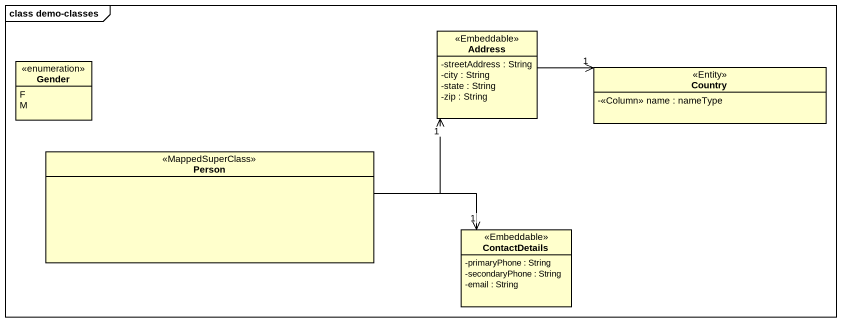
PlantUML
@startuml
mainframe class demo-classes
hide circle
hide empty members
skinparam classAttributeIconSize 0
class Address <<Embeddable>> {
  -streetAddress : String
  -city : String
  -state : String
  -zip : String
}
enum Gender {
  F
  M
}
class Country <<Entity>> {
  -<<Column>> name : nameType
}
class "Person" as Person_ <<MappedSuperClass>>
class ContactDetails <<Embeddable>> {
  -primaryPhone : String
  -secondaryPhone : String
  -email : String
}
Address -right-> "1" Country
Person_ -right-> "1" Address
Person_ -right-> "1" ContactDetails
@enduml
